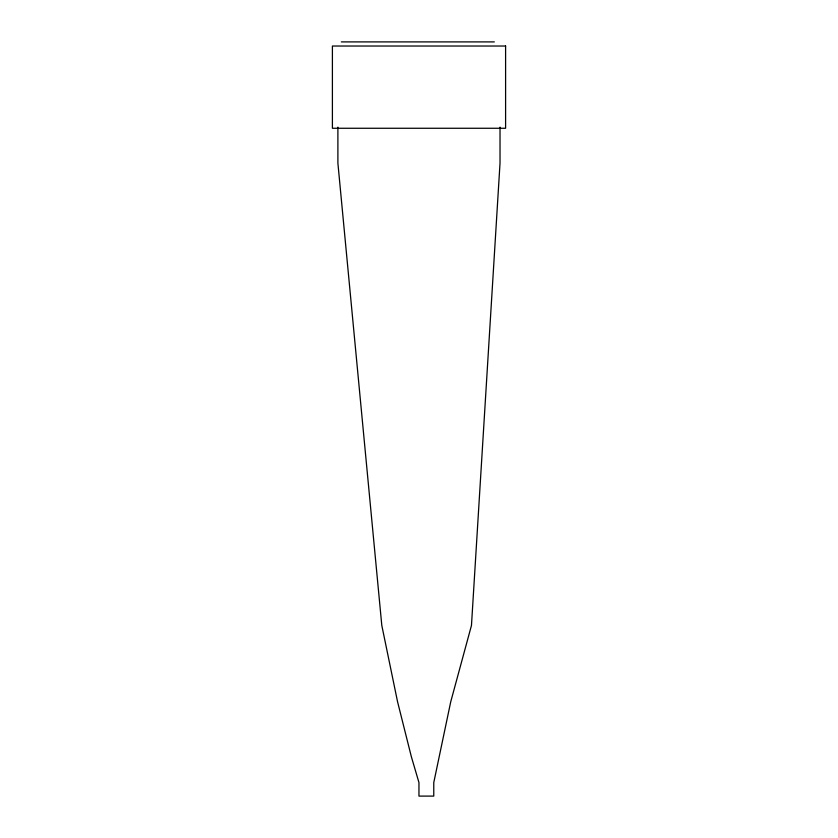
<?xml version="1.0" encoding="UTF-8"?>
<svg xmlns="http://www.w3.org/2000/svg" width="838" height="838" viewBox="0 0 838 838"><rect width="100%" height="100%" fill="white"/><g stroke="black" fill="none" stroke-linecap="round" stroke-linejoin="round"><path stroke-width="1.26" d="M341.328 41.9L494.326 41.9M500.024 127.156L500.024 163.117L471.469 625.441L450.718 701.846L433.77 782.577L433.77 796.1L418.958 796.1L418.958 782.577L411.332 756.641L397.579 701.846L381.803 625.441L337.892 163.117L337.892 127.156M505.597 46.027L332.403 46.027L332.403 128.266L505.597 128.266L505.597 46.027"/></g></svg>
